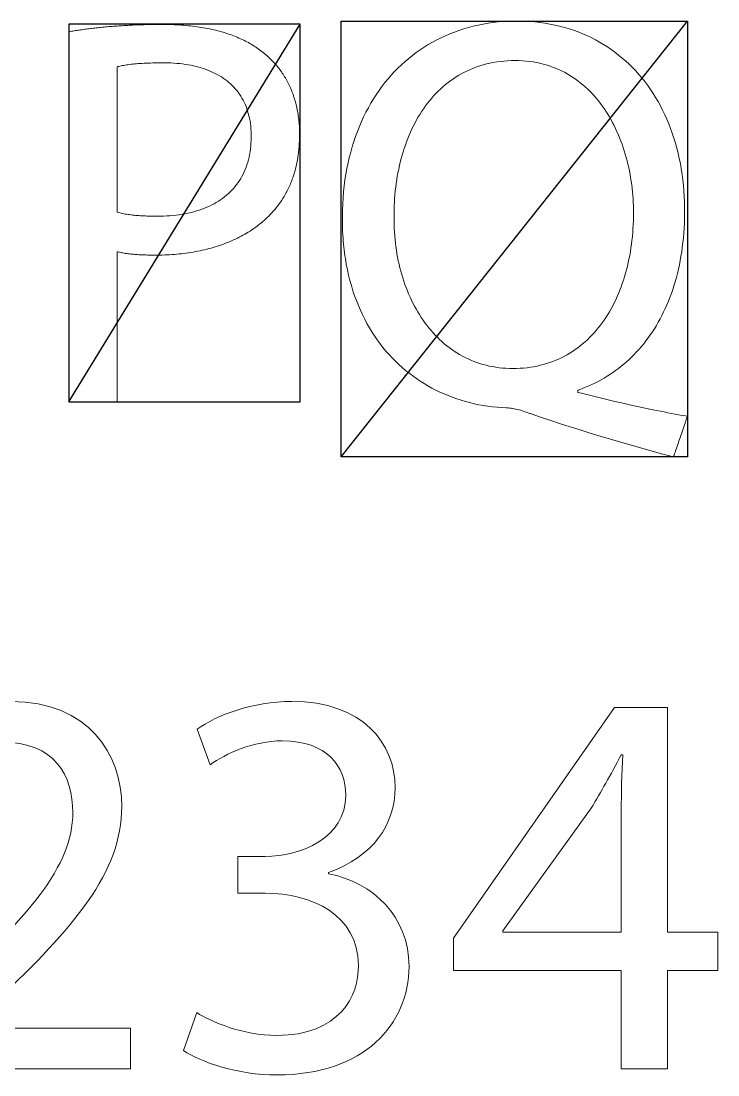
# Model space of a CAD drawing. Header units: millimetres. Extents: x 0 to 125, y 0 to 142.
# Drawn here: x 99.71 to 120.18, y 71.17 to 102.11 of the extents above; entities that cross this region are included whole.
import ezdxf

# ---------------------------------------------------------------- set-up
doc = ezdxf.new("R2010")
doc.units = ezdxf.units.MM
doc.header["$MEASUREMENT"] = 0
doc.layers.add('Layer 1', color=7, linetype='Continuous')

msp = doc.modelspace()

# ---------------------------------------------------------------- linework, layer by layer
for p, q in [((101.115, 90.928), (107.907, 102.022)), ((109.107, 89.313), (119.279, 102.109))]:
    msp.add_line(p, q)
for points in [[(101.115, 90.928), (107.907, 90.928), (107.907, 102.022), (101.115, 102.022)], [(119.279, 89.313), (109.107, 89.313), (109.107, 102.109), (119.279, 102.109)]]:
    msp.add_lwpolyline(points, close=True)
at = {"layer": 'Layer 1', "lineweight": 0}
for points in [[(101.115, 101.798), (101.151, 101.804), (101.188, 101.81), (101.225, 101.816), (101.263, 101.822), (101.301, 101.828), (101.339, 101.833), (101.378, 101.839), (101.417, 101.845), (101.456, 101.851), (101.496, 101.856), (101.537, 101.862), (101.577, 101.867), (101.618, 101.873), (101.66, 101.878), (101.702, 101.883), (101.744, 101.889), (101.787, 101.894), (101.83, 101.899), (101.874, 101.904), (101.918, 101.909), (101.962, 101.914), (102.007, 101.918), (102.052, 101.923), (102.098, 101.928), (102.144, 101.932), (102.191, 101.937), (102.238, 101.941), (102.285, 101.945), (102.333, 101.949), (102.381, 101.953), (102.43, 101.957), (102.479, 101.961), (102.528, 101.964), (102.578, 101.968), (102.629, 101.971), (102.679, 101.974), (102.731, 101.978), (102.782, 101.981), (102.834, 101.984), (102.887, 101.986), (102.94, 101.989), (102.993, 101.991), (103.047, 101.994), (103.101, 101.996), (103.156, 101.998), (103.211, 102), (103.267, 102.002), (103.323, 102.003), (103.379, 102.005), (103.436, 102.006), (103.493, 102.007), (103.551, 102.008), (103.609, 102.009), (103.668, 102.009), (103.727, 102.01), (103.787, 102.01), (103.817, 102.01), (103.832, 102.01), (103.839, 102.01), (103.849, 102.01), (103.922, 102.01), (103.995, 102.009), (104.067, 102.007), (104.139, 102.005), (104.21, 102.002), (104.28, 101.999), (104.349, 101.995), (104.418, 101.99), (104.486, 101.985), (104.553, 101.98), (104.62, 101.973), (104.686, 101.966), (104.751, 101.959), (104.816, 101.951), (104.879, 101.942), (104.943, 101.933), (105.005, 101.923), (105.067, 101.913), (105.128, 101.902), (105.188, 101.891), (105.248, 101.879), (105.307, 101.866), (105.365, 101.853), (105.423, 101.839), (105.48, 101.825), (105.536, 101.81), (105.591, 101.795), (105.646, 101.779), (105.7, 101.762), (105.754, 101.745), (105.806, 101.728), (105.858, 101.71), (105.91, 101.691), (105.96, 101.672), (106.01, 101.652), (106.059, 101.632), (106.108, 101.612), (106.156, 101.59), (106.203, 101.568), (106.249, 101.546), (106.295, 101.523), (106.34, 101.5), (106.385, 101.476), (106.428, 101.452), (106.471, 101.427), (106.513, 101.402), (106.555, 101.376), (106.596, 101.349), (106.636, 101.322), (106.676, 101.295), (106.714, 101.267), (106.753, 101.239), (106.79, 101.21), (106.827, 101.18), (106.863, 101.15), (106.898, 101.12), (106.915, 101.105), (106.924, 101.097), (106.932, 101.09), (106.963, 101.062), (106.995, 101.034), (107.025, 101.005), (107.055, 100.975), (107.085, 100.945), (107.114, 100.915), (107.143, 100.884), (107.171, 100.853), (107.199, 100.821), (107.226, 100.788), (107.253, 100.755), (107.279, 100.722), (107.305, 100.688), (107.33, 100.654), (107.355, 100.619), (107.379, 100.584), (107.403, 100.548), (107.426, 100.512), (107.449, 100.476), (107.471, 100.438), (107.493, 100.401), (107.514, 100.363), (107.534, 100.325), (107.554, 100.286), (107.574, 100.246), (107.593, 100.207), (107.611, 100.167), (107.629, 100.126), (107.646, 100.085), (107.663, 100.044), (107.679, 100.002), (107.695, 99.959), (107.71, 99.917), (107.724, 99.874), (107.738, 99.83), (107.751, 99.786), (107.764, 99.742), (107.776, 99.697), (107.787, 99.652), (107.798, 99.607), (107.809, 99.561), (107.818, 99.515), (107.827, 99.468), (107.836, 99.421), (107.844, 99.374), (107.851, 99.326), (107.857, 99.278), (107.863, 99.23), (107.869, 99.181), (107.873, 99.132), (107.877, 99.082), (107.881, 99.032), (107.884, 98.982), (107.886, 98.931), (107.887, 98.881), (107.888, 98.829), (107.888, 98.804), (107.888, 98.777), (107.887, 98.725), (107.886, 98.674), (107.885, 98.622), (107.883, 98.571), (107.88, 98.521), (107.877, 98.47), (107.873, 98.421), (107.869, 98.371), (107.864, 98.322), (107.859, 98.273), (107.853, 98.225), (107.847, 98.177), (107.84, 98.13), (107.833, 98.083), (107.825, 98.036), (107.816, 97.99), (107.807, 97.944), (107.797, 97.899), (107.787, 97.853), (107.777, 97.809), (107.766, 97.764), (107.754, 97.721), (107.742, 97.677), (107.729, 97.634), (107.716, 97.591), (107.702, 97.549), (107.688, 97.507), (107.673, 97.465), (107.658, 97.424), (107.642, 97.383), (107.626, 97.343), (107.609, 97.303), (107.592, 97.263), (107.574, 97.224), (107.556, 97.186), (107.537, 97.147), (107.518, 97.109), (107.498, 97.071), (107.477, 97.034), (107.456, 96.997), (107.435, 96.961), (107.413, 96.925), (107.391, 96.889), (107.368, 96.854), (107.345, 96.819), (107.321, 96.785), (107.296, 96.751), (107.272, 96.717), (107.246, 96.684), (107.221, 96.651), (107.194, 96.618), (107.167, 96.586), (107.14, 96.554), (107.112, 96.523), (107.084, 96.492), (107.055, 96.462), (107.041, 96.446), (107.039, 96.444), (107.036, 96.442), (107.031, 96.437), (107.021, 96.426), (106.981, 96.385), (106.94, 96.344), (106.898, 96.304), (106.855, 96.265), (106.811, 96.226), (106.766, 96.188), (106.721, 96.151), (106.675, 96.115), (106.628, 96.079), (106.58, 96.044), (106.531, 96.01), (106.482, 95.976), (106.432, 95.944), (106.381, 95.912), (106.329, 95.88), (106.277, 95.85), (106.224, 95.82), (106.17, 95.791), (106.116, 95.763), (106.061, 95.735), (106.005, 95.708), (105.949, 95.682), (105.892, 95.657), (105.834, 95.632), (105.776, 95.608), (105.717, 95.585), (105.657, 95.563), (105.597, 95.541), (105.536, 95.52), (105.475, 95.5), (105.413, 95.481), (105.35, 95.462), (105.287, 95.444), (105.224, 95.427), (105.16, 95.41), (105.095, 95.394), (105.03, 95.379), (104.965, 95.365), (104.898, 95.352), (104.832, 95.339), (104.765, 95.327), (104.697, 95.316), (104.629, 95.305), (104.561, 95.296), (104.492, 95.287), (104.423, 95.278), (104.353, 95.271), (104.283, 95.264), (104.213, 95.258), (104.142, 95.253), (104.071, 95.248), (103.999, 95.245), (103.927, 95.242), (103.855, 95.239), (103.783, 95.238), (103.71, 95.237), (103.691, 95.237), (103.682, 95.237), (103.678, 95.237), (103.677, 95.237), (103.677, 95.237), (103.677, 95.237), (103.676, 95.237), (103.665, 95.237), (103.642, 95.237), (103.598, 95.237), (103.51, 95.238), (103.466, 95.239), (103.423, 95.24), (103.38, 95.241), (103.337, 95.242), (103.295, 95.243), (103.252, 95.245), (103.211, 95.247), (103.169, 95.249), (103.128, 95.251), (103.087, 95.254), (103.047, 95.257), (103.007, 95.261), (102.967, 95.264), (102.928, 95.268), (102.889, 95.273), (102.85, 95.277), (102.812, 95.282), (102.775, 95.288), (102.737, 95.294), (102.701, 95.3), (102.664, 95.307), (102.628, 95.314), (102.593, 95.321), (102.558, 95.329), (102.541, 95.334), (102.536, 95.335), (102.535, 95.335), (102.535, 95.335), (102.535, 95.335), (102.535, 95.335), (102.535, 95.334), (102.535, 95.333), (102.535, 95.332), (102.535, 95.33), (102.535, 95.327), (102.535, 95.324), (102.535, 95.32), (102.535, 95.316), (102.535, 95.312), (102.535, 95.307), (102.535, 95.302), (102.535, 95.296), (102.535, 95.289), (102.535, 95.283), (102.535, 95.275), (102.535, 95.268), (102.535, 95.26), (102.535, 95.251), (102.535, 95.242), (102.535, 95.233), (102.535, 95.223), (102.535, 95.213), (102.535, 95.202), (102.535, 95.191), (102.535, 95.18), (102.535, 95.168), (102.535, 95.155), (102.535, 95.143), (102.535, 95.13), (102.535, 95.117), (102.535, 95.103), (102.535, 95.089), (102.535, 95.074), (102.535, 95.059), (102.535, 95.044), (102.535, 95.029), (102.535, 95.013), (102.535, 94.997), (102.535, 94.98), (102.535, 94.963), (102.535, 94.946), (102.535, 94.928), (102.535, 94.911), (102.535, 94.892), (102.535, 94.855), (102.535, 94.817), (102.535, 94.777), (102.535, 94.736), (102.535, 94.694), (102.535, 94.651), (102.535, 94.607), (102.535, 94.562), (102.535, 94.517), (102.535, 94.47), (102.535, 94.422), (102.535, 94.373), (102.535, 94.324), (102.535, 94.274), (102.535, 94.223), (102.535, 94.172), (102.535, 94.119), (102.535, 94.066), (102.535, 94.013), (102.535, 93.959), (102.535, 93.904), (102.535, 93.849), (102.535, 93.794), (102.535, 93.738), (102.535, 93.682), (102.535, 93.568), (102.535, 93.454), (102.535, 93.338), (102.535, 93.106), (102.535, 92.99), (102.535, 92.874), (102.535, 92.759), (102.535, 92.645), (102.535, 92.588), (102.535, 92.532), (102.535, 92.476), (102.535, 92.42), (102.535, 92.365), (102.535, 92.311), (102.535, 92.257), (102.535, 92.203), (102.535, 92.15), (102.535, 92.098), (102.535, 92.046), (102.535, 91.995), (102.535, 91.945), (102.535, 91.896), (102.535, 91.847), (102.535, 91.799), (102.535, 91.752), (102.535, 91.706), (102.535, 91.661), (102.535, 91.617), (102.535, 91.574), (102.535, 91.532), (102.535, 91.491), (102.535, 91.451), (102.535, 91.413), (102.535, 91.375), (102.535, 91.339), (102.535, 91.321), (102.535, 91.304), (102.535, 91.287), (102.535, 91.271), (102.535, 91.254), (102.535, 91.238), (102.535, 91.223), (102.535, 91.207), (102.535, 91.193), (102.535, 91.178), (102.535, 91.164), (102.535, 91.15), (102.535, 91.137), (102.535, 91.124), (102.535, 91.111), (102.535, 91.099), (102.535, 91.087), (102.535, 91.075), (102.535, 91.064), (102.535, 91.053), (102.535, 91.043), (102.535, 91.033), (102.535, 91.024), (102.535, 91.015), (102.535, 91.006), (102.535, 90.998), (102.535, 90.99), (102.535, 90.983), (102.535, 90.976), (102.535, 90.969), (102.535, 90.963), (102.535, 90.958), (102.535, 90.953), (102.535, 90.948), (102.535, 90.944), (102.535, 90.94), (102.535, 90.937), (102.535, 90.935), (102.535, 90.932), (102.535, 90.931), (102.535, 90.929), (102.535, 90.929), (102.535, 90.928), (102.534, 90.928), (102.533, 90.928), (102.531, 90.928), (102.528, 90.928), (102.525, 90.928), (102.521, 90.928), (102.517, 90.928), (102.512, 90.928), (102.506, 90.928), (102.5, 90.928), (102.494, 90.928), (102.487, 90.928), (102.479, 90.928), (102.471, 90.928), (102.462, 90.928), (102.453, 90.928), (102.444, 90.928), (102.434, 90.928), (102.423, 90.928), (102.413, 90.928), (102.401, 90.928), (102.39, 90.928), (102.377, 90.928), (102.365, 90.928), (102.352, 90.928), (102.339, 90.928), (102.325, 90.928), (102.311, 90.928), (102.297, 90.928), (102.268, 90.928), (102.237, 90.928), (102.205, 90.928), (102.173, 90.928), (102.139, 90.928), (102.105, 90.928), (102.07, 90.928), (102.034, 90.928), (101.998, 90.928), (101.961, 90.928), (101.924, 90.928), (101.775, 90.928), (101.701, 90.928), (101.664, 90.928), (101.628, 90.928), (101.592, 90.928), (101.556, 90.928), (101.522, 90.928), (101.488, 90.928), (101.455, 90.928), (101.423, 90.928), (101.392, 90.928), (101.362, 90.928), (101.348, 90.928), (101.334, 90.928), (101.32, 90.928), (101.306, 90.928), (101.293, 90.928), (101.281, 90.928), (101.268, 90.928), (101.256, 90.928), (101.245, 90.928), (101.234, 90.928), (101.223, 90.928), (101.213, 90.928), (101.203, 90.928), (101.193, 90.928), (101.184, 90.928), (101.176, 90.928), (101.168, 90.928), (101.161, 90.928), (101.154, 90.928), (101.147, 90.928), (101.141, 90.928), (101.136, 90.928), (101.131, 90.928), (101.127, 90.928), (101.124, 90.928), (101.121, 90.928), (101.118, 90.928), (101.117, 90.928), (101.115, 90.928), (101.115, 90.928), (101.115, 90.929), (101.115, 90.93), (101.115, 90.933), (101.115, 90.936), (101.115, 90.941), (101.115, 90.948), (101.115, 90.955), (101.115, 90.964), (101.115, 90.973), (101.115, 90.984), (101.115, 90.996), (101.115, 91.01), (101.115, 91.024), (101.115, 91.04), (101.115, 91.056), (101.115, 91.074), (101.115, 91.093), (101.115, 91.113), (101.115, 91.134), (101.115, 91.156), (101.115, 91.179), (101.115, 91.203), (101.115, 91.228), (101.115, 91.254), (101.115, 91.281), (101.115, 91.309), (101.115, 91.338), (101.115, 91.368), (101.115, 91.399), (101.115, 91.431), (101.115, 91.464), (101.115, 91.498), (101.115, 91.532), (101.115, 91.568), (101.115, 91.604), (101.115, 91.642), (101.115, 91.68), (101.115, 91.719), (101.115, 91.759), (101.115, 91.8), (101.115, 91.841), (101.115, 91.884), (101.115, 91.927), (101.115, 91.971), (101.115, 92.015), (101.115, 92.061), (101.115, 92.107), (101.115, 92.154), (101.115, 92.202), (101.115, 92.25), (101.115, 92.3), (101.115, 92.349), (101.115, 92.4), (101.115, 92.451), (101.115, 92.503), (101.115, 92.556), (101.115, 92.609), (101.115, 92.663), (101.115, 92.717), (101.115, 92.772), (101.115, 92.828), (101.115, 92.884), (101.115, 92.941), (101.115, 92.999), (101.115, 93.057), (101.115, 93.115), (101.115, 93.174), (101.115, 93.234), (101.115, 93.294), (101.115, 93.354), (101.115, 93.415), (101.115, 93.477), (101.115, 93.539), (101.115, 93.601), (101.115, 93.664), (101.115, 93.728), (101.115, 93.791), (101.115, 93.856), (101.115, 93.92), (101.115, 93.985), (101.115, 94.051), (101.115, 94.116), (101.115, 94.182), (101.115, 94.249), (101.115, 94.316), (101.115, 94.383), (101.115, 94.518), (101.115, 94.654), (101.115, 94.791), (101.115, 94.93), (101.115, 95.069), (101.115, 95.209), (101.115, 95.35), (101.115, 95.491), (101.115, 95.633), (101.115, 95.775), (101.115, 95.918), (101.115, 96.204), (101.115, 96.491), (101.115, 96.777), (101.115, 96.92), (101.115, 97.062), (101.115, 97.204), (101.115, 97.346), (101.115, 97.486), (101.115, 97.627), (101.115, 97.766), (101.115, 97.905), (101.115, 98.042), (101.115, 98.179), (101.115, 98.314), (101.115, 98.381), (101.115, 98.448), (101.115, 98.515), (101.115, 98.581), (101.115, 98.647), (101.115, 98.712), (101.115, 98.777), (101.115, 98.842), (101.115, 98.907), (101.115, 98.97), (101.115, 99.034), (101.115, 99.097), (101.115, 99.16), (101.115, 99.222), (101.115, 99.284), (101.115, 99.345), (101.115, 99.406), (101.115, 99.466), (101.115, 99.526), (101.115, 99.585), (101.115, 99.644), (101.115, 99.702), (101.115, 99.76), (101.115, 99.817), (101.115, 99.873), (101.115, 99.929), (101.115, 99.985), (101.115, 100.039), (101.115, 100.094), (101.115, 100.147), (101.115, 100.2), (101.115, 100.252), (101.115, 100.304), (101.115, 100.355), (101.115, 100.405), (101.115, 100.454), (101.115, 100.503), (101.115, 100.551), (101.115, 100.598), (101.115, 100.645), (101.115, 100.691), (101.115, 100.736), (101.115, 100.78), (101.115, 100.824), (101.115, 100.866), (101.115, 100.908), (101.115, 100.95), (101.115, 100.99), (101.115, 101.029), (101.115, 101.068), (101.115, 101.106), (101.115, 101.142), (101.115, 101.178), (101.115, 101.214), (101.115, 101.248), (101.115, 101.281), (101.115, 101.313), (101.115, 101.345), (101.115, 101.375), (101.115, 101.405), (101.115, 101.433), (101.115, 101.461), (101.115, 101.487), (101.115, 101.513), (101.115, 101.537), (101.115, 101.561), (101.115, 101.583), (101.115, 101.605), (101.115, 101.625), (101.115, 101.644), (101.115, 101.662), (101.115, 101.68), (101.115, 101.696), (101.115, 101.71), (101.115, 101.724), (101.115, 101.737), (101.115, 101.748), (101.115, 101.759), (101.115, 101.768), (101.115, 101.776), (101.115, 101.782), (101.115, 101.788), (101.115, 101.792), (101.115, 101.795), (101.115, 101.797), (101.115, 101.798)], [(118.871, 89.313), (118.558, 89.396), (118.246, 89.481), (117.937, 89.567), (117.629, 89.654), (117.323, 89.742), (117.02, 89.831), (116.719, 89.921), (116.422, 90.012), (116.128, 90.103), (115.837, 90.195), (115.551, 90.287), (115.269, 90.379), (114.992, 90.472), (114.855, 90.519), (114.72, 90.565), (114.686, 90.577), (114.669, 90.583), (114.661, 90.585), (114.659, 90.586), (114.647, 90.591), (114.623, 90.599), (114.574, 90.616), (114.478, 90.649), (114.383, 90.68), (114.288, 90.706), (114.241, 90.718), (114.194, 90.728), (114.148, 90.736), (114.102, 90.742), (114.056, 90.747), (114.011, 90.749), (114, 90.749), (113.994, 90.749), (113.991, 90.749), (113.991, 90.749), (113.986, 90.749), (113.978, 90.75), (113.96, 90.75), (113.823, 90.758), (113.687, 90.769), (113.551, 90.783), (113.417, 90.801), (113.283, 90.822), (113.15, 90.846), (113.018, 90.874), (112.888, 90.905), (112.759, 90.94), (112.63, 90.978), (112.504, 91.019), (112.378, 91.063), (112.254, 91.111), (112.132, 91.162), (112.011, 91.216), (111.892, 91.274), (111.774, 91.335), (111.658, 91.399), (111.544, 91.466), (111.432, 91.537), (111.322, 91.611), (111.214, 91.688), (111.107, 91.768), (111.003, 91.852), (110.901, 91.939), (110.801, 92.029), (110.704, 92.122), (110.609, 92.218), (110.516, 92.318), (110.426, 92.421), (110.338, 92.527), (110.253, 92.636), (110.171, 92.748), (110.091, 92.864), (110.014, 92.983), (109.94, 93.104), (109.868, 93.229), (109.8, 93.357), (109.735, 93.489), (109.673, 93.623), (109.614, 93.76), (109.558, 93.901), (109.505, 94.045), (109.456, 94.191), (109.41, 94.341), (109.367, 94.494), (109.328, 94.65), (109.293, 94.809), (109.261, 94.971), (109.233, 95.136), (109.22, 95.22), (109.208, 95.304), (109.198, 95.389), (109.188, 95.475), (109.179, 95.562), (109.171, 95.65), (109.164, 95.738), (109.158, 95.827), (109.153, 95.917), (109.149, 96.007), (109.146, 96.098), (109.145, 96.19), (109.144, 96.376), (109.147, 96.56), (109.154, 96.742), (109.166, 96.921), (109.181, 97.098), (109.199, 97.272), (109.222, 97.444), (109.248, 97.613), (109.278, 97.779), (109.312, 97.943), (109.349, 98.105), (109.39, 98.264), (109.434, 98.42), (109.481, 98.573), (109.533, 98.723), (109.587, 98.871), (109.645, 99.016), (109.706, 99.158), (109.77, 99.297), (109.838, 99.433), (109.908, 99.566), (109.982, 99.697), (110.059, 99.824), (110.139, 99.948), (110.221, 100.069), (110.307, 100.187), (110.396, 100.301), (110.487, 100.413), (110.581, 100.521), (110.678, 100.626), (110.778, 100.728), (110.881, 100.826), (110.986, 100.921), (111.093, 101.013), (111.203, 101.101), (111.316, 101.186), (111.431, 101.267), (111.549, 101.345), (111.669, 101.419), (111.791, 101.49), (111.915, 101.557), (112.042, 101.62), (112.171, 101.679), (112.302, 101.735), (112.435, 101.787), (112.57, 101.836), (112.708, 101.88), (112.847, 101.921), (112.988, 101.958), (113.131, 101.99), (113.276, 102.019), (113.423, 102.044), (113.571, 102.065), (113.721, 102.082), (113.873, 102.094), (114.027, 102.103), (114.182, 102.107), (114.338, 102.108), (114.494, 102.104), (114.647, 102.095), (114.799, 102.083), (114.949, 102.066), (115.096, 102.046), (115.242, 102.021), (115.385, 101.992), (115.526, 101.959), (115.665, 101.923), (115.802, 101.882), (115.937, 101.838), (116.069, 101.79), (116.199, 101.738), (116.327, 101.683), (116.452, 101.623), (116.575, 101.561), (116.695, 101.494), (116.813, 101.424), (116.929, 101.351), (117.042, 101.274), (117.152, 101.194), (117.26, 101.111), (117.366, 101.024), (117.469, 100.934), (117.569, 100.841), (117.666, 100.745), (117.761, 100.646), (117.853, 100.543), (117.942, 100.438), (118.028, 100.33), (118.112, 100.218), (118.193, 100.104), (118.27, 99.987), (118.345, 99.867), (118.417, 99.745), (118.486, 99.619), (118.552, 99.492), (118.615, 99.361), (118.675, 99.228), (118.732, 99.092), (118.786, 98.954), (118.836, 98.814), (118.884, 98.671), (118.928, 98.526), (118.969, 98.379), (119.006, 98.229), (119.041, 98.077), (119.072, 97.923), (119.099, 97.767), (119.124, 97.609), (119.145, 97.448), (119.162, 97.286), (119.176, 97.122), (119.187, 96.956), (119.193, 96.788), (119.197, 96.619), (119.197, 96.576), (119.197, 96.555), (119.197, 96.544), (119.197, 96.534), (119.197, 96.46), (119.194, 96.313), (119.189, 96.168), (119.182, 96.025), (119.172, 95.884), (119.161, 95.745), (119.146, 95.607), (119.13, 95.472), (119.111, 95.338), (119.09, 95.206), (119.067, 95.077), (119.042, 94.949), (119.015, 94.823), (118.985, 94.699), (118.954, 94.577), (118.92, 94.457), (118.885, 94.339), (118.847, 94.223), (118.808, 94.109), (118.766, 93.996), (118.723, 93.886), (118.677, 93.778), (118.63, 93.672), (118.581, 93.568), (118.53, 93.465), (118.478, 93.365), (118.423, 93.267), (118.367, 93.171), (118.309, 93.077), (118.25, 92.984), (118.189, 92.894), (118.126, 92.806), (118.061, 92.72), (117.995, 92.636), (117.928, 92.554), (117.858, 92.474), (117.788, 92.397), (117.716, 92.321), (117.642, 92.247), (117.567, 92.176), (117.49, 92.106), (117.412, 92.039), (117.333, 91.974), (117.253, 91.91), (117.171, 91.849), (117.088, 91.79), (117.003, 91.733), (116.918, 91.679), (116.831, 91.626), (116.743, 91.576), (116.654, 91.527), (116.563, 91.481), (116.472, 91.437), (116.379, 91.395), (116.286, 91.355), (116.191, 91.318), (116.096, 91.283), (116.072, 91.274), (116.066, 91.272), (116.064, 91.271), (116.064, 91.271), (116.064, 91.271), (116.064, 91.271), (116.064, 91.271), (116.064, 91.271), (116.064, 91.269), (116.064, 91.265), (116.064, 91.255), (116.064, 91.242), (116.064, 91.228), (116.064, 91.216), (116.064, 91.212), (116.064, 91.208), (116.064, 91.206), (116.064, 91.206), (116.064, 91.206), (116.064, 91.206), (116.064, 91.206), (116.065, 91.206), (116.08, 91.202), (116.109, 91.195), (116.166, 91.18), (116.399, 91.122), (116.634, 91.065), (117.107, 90.953), (117.342, 90.899), (117.577, 90.846), (117.81, 90.795), (118.04, 90.746), (118.266, 90.699), (118.378, 90.676), (118.489, 90.653), (118.598, 90.632), (118.706, 90.61), (118.813, 90.59), (118.918, 90.57), (119.022, 90.55), (119.124, 90.532), (119.224, 90.514), (119.273, 90.505), (119.279, 90.504), (119.279, 90.504), (119.279, 90.504), (119.278, 90.503), (119.277, 90.5), (119.276, 90.495), (119.273, 90.488), (119.27, 90.479), (119.266, 90.469), (119.262, 90.456), (119.257, 90.442), (119.252, 90.426), (119.246, 90.409), (119.24, 90.39), (119.233, 90.37), (119.225, 90.348), (119.209, 90.302), (119.192, 90.252), (119.174, 90.197), (119.154, 90.14), (119.134, 90.081), (119.113, 90.02), (119.027, 89.77), (119.007, 89.71), (118.987, 89.651), (118.967, 89.595), (118.949, 89.543), (118.933, 89.494), (118.925, 89.471), (118.918, 89.449), (118.911, 89.429), (118.904, 89.41), (118.898, 89.393), (118.893, 89.377), (118.888, 89.362), (118.883, 89.35), (118.88, 89.339), (118.876, 89.33), (118.874, 89.322), (118.872, 89.317), (118.871, 89.314), (118.871, 89.313)], [(102.535, 96.494), (102.572, 96.484), (102.609, 96.476), (102.647, 96.467), (102.686, 96.459), (102.726, 96.451), (102.766, 96.444), (102.807, 96.438), (102.849, 96.431), (102.892, 96.425), (102.936, 96.42), (102.98, 96.414), (103.025, 96.41), (103.07, 96.405), (103.117, 96.401), (103.164, 96.398), (103.212, 96.394), (103.26, 96.391), (103.31, 96.389), (103.36, 96.386), (103.411, 96.384), (103.463, 96.383), (103.515, 96.382), (103.568, 96.381), (103.622, 96.38), (103.677, 96.38), (103.704, 96.38), (103.708, 96.38), (103.71, 96.38), (103.71, 96.38), (103.712, 96.38), (103.715, 96.38), (103.74, 96.38), (103.79, 96.38), (103.888, 96.383), (103.985, 96.387), (104.08, 96.393), (104.174, 96.401), (104.266, 96.411), (104.356, 96.423), (104.445, 96.437), (104.532, 96.453), (104.618, 96.47), (104.701, 96.489), (104.784, 96.51), (104.864, 96.533), (104.942, 96.558), (105.019, 96.585), (105.094, 96.613), (105.167, 96.643), (105.239, 96.675), (105.308, 96.709), (105.376, 96.744), (105.442, 96.782), (105.506, 96.821), (105.568, 96.862), (105.628, 96.904), (105.686, 96.949), (105.743, 96.995), (105.797, 97.043), (105.849, 97.092), (105.9, 97.143), (105.948, 97.196), (105.994, 97.251), (106.039, 97.308), (106.081, 97.366), (106.121, 97.425), (106.159, 97.487), (106.195, 97.55), (106.229, 97.615), (106.26, 97.681), (106.29, 97.75), (106.317, 97.819), (106.342, 97.891), (106.365, 97.964), (106.385, 98.039), (106.404, 98.115), (106.42, 98.193), (106.434, 98.272), (106.445, 98.354), (106.454, 98.436), (106.461, 98.521), (106.466, 98.607), (106.468, 98.694), (106.468, 98.738), (106.468, 98.78), (106.465, 98.864), (106.46, 98.945), (106.453, 99.025), (106.444, 99.103), (106.432, 99.179), (106.418, 99.254), (106.402, 99.327), (106.383, 99.398), (106.363, 99.468), (106.34, 99.536), (106.315, 99.602), (106.289, 99.666), (106.26, 99.729), (106.229, 99.79), (106.196, 99.85), (106.16, 99.907), (106.123, 99.963), (106.084, 100.018), (106.043, 100.071), (106.001, 100.122), (105.956, 100.171), (105.909, 100.219), (105.861, 100.265), (105.81, 100.309), (105.758, 100.352), (105.704, 100.393), (105.648, 100.432), (105.591, 100.47), (105.532, 100.506), (105.471, 100.54), (105.408, 100.573), (105.344, 100.604), (105.278, 100.633), (105.21, 100.661), (105.141, 100.687), (105.071, 100.712), (104.998, 100.735), (104.925, 100.756), (104.849, 100.775), (104.773, 100.793), (104.694, 100.81), (104.615, 100.824), (104.534, 100.837), (104.451, 100.849), (104.367, 100.859), (104.282, 100.867), (104.195, 100.874), (104.107, 100.879), (104.018, 100.882), (103.928, 100.884), (103.882, 100.884), (103.876, 100.884), (103.874, 100.884), (103.872, 100.884), (103.868, 100.884), (103.859, 100.884), (103.787, 100.884), (103.716, 100.883), (103.648, 100.882), (103.58, 100.88), (103.514, 100.878), (103.449, 100.876), (103.386, 100.873), (103.325, 100.87), (103.265, 100.867), (103.207, 100.863), (103.15, 100.859), (103.095, 100.854), (103.042, 100.849), (102.991, 100.844), (102.941, 100.839), (102.893, 100.833), (102.847, 100.828), (102.802, 100.822), (102.76, 100.815), (102.719, 100.809), (102.681, 100.802), (102.644, 100.795), (102.61, 100.788), (102.577, 100.78), (102.546, 100.773), (102.539, 100.771), (102.536, 100.77), (102.535, 100.77), (102.535, 100.77), (102.535, 100.767), (102.535, 100.763), (102.535, 100.756), (102.535, 100.747), (102.535, 100.735), (102.535, 100.722), (102.535, 100.706), (102.535, 100.688), (102.535, 100.668), (102.535, 100.646), (102.535, 100.623), (102.535, 100.597), (102.535, 100.569), (102.535, 100.54), (102.535, 100.509), (102.535, 100.476), (102.535, 100.441), (102.535, 100.405), (102.535, 100.368), (102.535, 100.328), (102.535, 100.288), (102.535, 100.245), (102.535, 100.202), (102.535, 100.157), (102.535, 100.111), (102.535, 100.064), (102.535, 100.015), (102.535, 99.966), (102.535, 99.915), (102.535, 99.863), (102.535, 99.81), (102.535, 99.756), (102.535, 99.702), (102.535, 99.646), (102.535, 99.533), (102.535, 99.417), (102.535, 99.298), (102.535, 99.178), (102.535, 99.055), (102.535, 98.932), (102.535, 98.682), (102.535, 98.432), (102.535, 98.307), (102.535, 98.184), (102.535, 98.062), (102.535, 97.941), (102.535, 97.823), (102.535, 97.708), (102.535, 97.595), (102.535, 97.54), (102.535, 97.486), (102.535, 97.432), (102.535, 97.38), (102.535, 97.328), (102.535, 97.278), (102.535, 97.229), (102.535, 97.181), (102.535, 97.134), (102.535, 97.088), (102.535, 97.044), (102.535, 97.001), (102.535, 96.96), (102.535, 96.919), (102.535, 96.881), (102.535, 96.844), (102.535, 96.808), (102.535, 96.774), (102.535, 96.742), (102.535, 96.712), (102.535, 96.683), (102.535, 96.656), (102.535, 96.631), (102.535, 96.608), (102.535, 96.587), (102.535, 96.568), (102.535, 96.551), (102.535, 96.536), (102.535, 96.523), (102.535, 96.513), (102.535, 96.505), (102.535, 96.499), (102.535, 96.495), (102.535, 96.494)], [(117.696, 96.477), (117.695, 96.581), (117.692, 96.684), (117.688, 96.787), (117.682, 96.891), (117.675, 96.994), (117.665, 97.097), (117.655, 97.2), (117.642, 97.302), (117.628, 97.404), (117.612, 97.506), (117.594, 97.607), (117.575, 97.708), (117.554, 97.809), (117.531, 97.908), (117.507, 98.007), (117.481, 98.106), (117.453, 98.203), (117.423, 98.3), (117.392, 98.396), (117.359, 98.491), (117.325, 98.585), (117.289, 98.678), (117.251, 98.77), (117.211, 98.861), (117.17, 98.95), (117.127, 99.039), (117.082, 99.126), (117.036, 99.211), (116.987, 99.296), (116.938, 99.378), (116.886, 99.46), (116.833, 99.54), (116.778, 99.618), (116.721, 99.694), (116.663, 99.769), (116.603, 99.842), (116.541, 99.913), (116.477, 99.983), (116.412, 100.05), (116.345, 100.115), (116.276, 100.179), (116.206, 100.24), (116.134, 100.299), (116.06, 100.356), (115.984, 100.411), (115.907, 100.463), (115.828, 100.513), (115.747, 100.56), (115.665, 100.605), (115.58, 100.648), (115.495, 100.688), (115.407, 100.725), (115.317, 100.76), (115.226, 100.792), (115.133, 100.821), (115.039, 100.848), (114.943, 100.871), (114.844, 100.891), (114.745, 100.909), (114.643, 100.923), (114.54, 100.935), (114.435, 100.943), (114.328, 100.948), (114.219, 100.949), (114.108, 100.948), (113.998, 100.943), (113.89, 100.935), (113.784, 100.924), (113.68, 100.91), (113.577, 100.892), (113.476, 100.872), (113.377, 100.849), (113.28, 100.823), (113.184, 100.795), (113.091, 100.763), (112.999, 100.729), (112.909, 100.692), (112.82, 100.652), (112.734, 100.61), (112.649, 100.565), (112.566, 100.518), (112.485, 100.468), (112.406, 100.416), (112.328, 100.362), (112.252, 100.305), (112.178, 100.246), (112.106, 100.185), (112.035, 100.121), (111.966, 100.056), (111.899, 99.988), (111.834, 99.919), (111.771, 99.847), (111.709, 99.773), (111.649, 99.698), (111.591, 99.621), (111.535, 99.542), (111.48, 99.461), (111.427, 99.378), (111.376, 99.294), (111.327, 99.208), (111.279, 99.121), (111.234, 99.032), (111.19, 98.942), (111.148, 98.85), (111.107, 98.757), (111.068, 98.663), (111.031, 98.567), (110.996, 98.47), (110.963, 98.372), (110.931, 98.273), (110.901, 98.173), (110.873, 98.071), (110.847, 97.969), (110.822, 97.866), (110.799, 97.761), (110.778, 97.656), (110.759, 97.551), (110.741, 97.444), (110.725, 97.337), (110.711, 97.229), (110.699, 97.12), (110.688, 97.011), (110.68, 96.901), (110.672, 96.791), (110.667, 96.681), (110.664, 96.57), (110.662, 96.459), (110.662, 96.347), (110.662, 96.238), (110.664, 96.129), (110.668, 96.02), (110.674, 95.912), (110.681, 95.805), (110.691, 95.698), (110.703, 95.592), (110.716, 95.486), (110.731, 95.381), (110.748, 95.277), (110.767, 95.173), (110.788, 95.071), (110.81, 94.969), (110.834, 94.868), (110.86, 94.768), (110.888, 94.669), (110.918, 94.571), (110.949, 94.474), (110.982, 94.378), (111.017, 94.283), (111.054, 94.19), (111.092, 94.097), (111.132, 94.006), (111.174, 93.917), (111.218, 93.828), (111.263, 93.742), (111.31, 93.656), (111.358, 93.572), (111.409, 93.49), (111.461, 93.409), (111.514, 93.33), (111.569, 93.252), (111.626, 93.176), (111.685, 93.102), (111.745, 93.03), (111.807, 92.959), (111.87, 92.891), (111.935, 92.824), (112.001, 92.76), (112.069, 92.697), (112.139, 92.636), (112.21, 92.578), (112.283, 92.521), (112.357, 92.467), (112.433, 92.415), (112.51, 92.366), (112.589, 92.318), (112.67, 92.273), (112.752, 92.231), (112.835, 92.19), (112.92, 92.153), (113.006, 92.117), (113.094, 92.085), (113.183, 92.055), (113.274, 92.027), (113.366, 92.003), (113.46, 91.981), (113.555, 91.962), (113.651, 91.945), (113.749, 91.932), (113.848, 91.921), (113.949, 91.914), (114.051, 91.909), (114.154, 91.908), (114.26, 91.909), (114.364, 91.914), (114.467, 91.921), (114.568, 91.931), (114.667, 91.945), (114.766, 91.961), (114.862, 91.979), (114.958, 92.001), (115.051, 92.025), (115.144, 92.052), (115.234, 92.082), (115.323, 92.114), (115.411, 92.149), (115.497, 92.186), (115.582, 92.226), (115.665, 92.268), (115.746, 92.313), (115.826, 92.36), (115.904, 92.41), (115.981, 92.461), (116.056, 92.515), (116.129, 92.572), (116.201, 92.63), (116.272, 92.691), (116.34, 92.754), (116.407, 92.819), (116.473, 92.886), (116.537, 92.955), (116.599, 93.026), (116.659, 93.098), (116.718, 93.173), (116.776, 93.25), (116.831, 93.329), (116.885, 93.409), (116.937, 93.491), (116.988, 93.575), (117.037, 93.661), (117.084, 93.748), (117.129, 93.837), (117.173, 93.927), (117.215, 94.019), (117.256, 94.112), (117.294, 94.207), (117.331, 94.304), (117.366, 94.402), (117.4, 94.501), (117.431, 94.601), (117.461, 94.703), (117.489, 94.806), (117.516, 94.91), (117.54, 95.016), (117.563, 95.122), (117.584, 95.23), (117.603, 95.339), (117.621, 95.449), (117.636, 95.559), (117.65, 95.671), (117.662, 95.784), (117.672, 95.897), (117.681, 96.012), (117.687, 96.127), (117.692, 96.243), (117.695, 96.36), (117.696, 96.477)]]:
    msp.add_lwpolyline(points, close=True, dxfattribs=at)
msp.add_lwpolyline([(117.336, 71.346), (117.336, 74.234), (112.407, 74.234), (112.407, 75.181), (117.14, 81.954), (118.69, 81.954), (118.69, 75.36), (120.176, 75.36), (120.176, 74.234), (118.69, 74.234), (118.69, 71.346), (117.336, 71.346)], dxfattribs=at)
for points, knots in [([(96.154, 71.346), (96.154, 71.346), (96.154, 72.227), (96.154, 72.227), (96.154, 72.227), (97.28, 73.32), (97.28, 73.32), (99.989, 75.899), (101.213, 77.27), (101.229, 78.869), (101.229, 79.946), (100.707, 80.942), (99.124, 80.942), (98.161, 80.942), (97.361, 80.452), (96.872, 80.044), (96.872, 80.044), (96.415, 81.056), (96.415, 81.056), (97.149, 81.676), (98.194, 82.133), (99.418, 82.133), (101.703, 82.133), (102.665, 80.567), (102.665, 79.049), (102.665, 77.09), (101.246, 75.507), (99.01, 73.353), (99.01, 73.353), (98.161, 72.57), (98.161, 72.57), (98.161, 72.57), (98.161, 72.537), (98.161, 72.537), (98.161, 72.537), (102.927, 72.537), (102.927, 72.537), (102.927, 72.537), (102.927, 71.346), (102.927, 71.346), (102.927, 71.346), (96.154, 71.346), (96.154, 71.346)], [0, 0, 0, 0, 1, 1, 1, 2, 2, 2, 3, 3, 3, 4, 4, 4, 5, 5, 5, 6, 6, 6, 7, 7, 7, 8, 8, 8, 9, 9, 9, 10, 10, 10, 11, 11, 11, 12, 12, 12, 13, 13, 13, 14, 14, 14, 14]), ([(104.868, 72.994), (105.276, 72.733), (106.222, 72.325), (107.218, 72.325), (109.062, 72.325), (109.633, 73.5), (109.617, 74.381), (109.601, 75.866), (108.262, 76.503), (106.875, 76.503), (106.875, 76.503), (106.076, 76.503), (106.076, 76.503), (106.076, 76.503), (106.076, 77.58), (106.076, 77.58), (106.076, 77.58), (106.875, 77.58), (106.875, 77.58), (107.92, 77.58), (109.242, 78.119), (109.242, 79.375), (109.242, 80.224), (108.703, 80.975), (107.381, 80.975), (106.532, 80.975), (105.717, 80.599), (105.26, 80.273), (105.26, 80.273), (104.884, 81.317), (104.884, 81.317), (105.439, 81.725), (106.516, 82.133), (107.659, 82.133), (109.748, 82.133), (110.694, 80.893), (110.694, 79.604), (110.694, 78.51), (110.041, 77.58), (108.736, 77.107), (108.736, 77.107), (108.736, 77.074), (108.736, 77.074), (110.041, 76.813), (111.102, 75.834), (111.102, 74.348), (111.102, 72.651), (109.78, 71.166), (107.234, 71.166), (106.043, 71.166), (104.998, 71.541), (104.476, 71.884), (104.476, 71.884), (104.868, 72.994), (104.868, 72.994)], [0, 0, 0, 0, 1, 1, 1, 2, 2, 2, 3, 3, 3, 4, 4, 4, 5, 5, 5, 6, 6, 6, 7, 7, 7, 8, 8, 8, 9, 9, 9, 10, 10, 10, 11, 11, 11, 12, 12, 12, 13, 13, 13, 14, 14, 14, 15, 15, 15, 16, 16, 16, 17, 17, 17, 18, 18, 18, 18]), ([(117.336, 75.36), (117.336, 75.36), (117.336, 78.902), (117.336, 78.902), (117.336, 79.457), (117.352, 80.012), (117.385, 80.567), (117.385, 80.567), (117.336, 80.567), (117.336, 80.567), (117.009, 79.946), (116.748, 79.489), (116.454, 79), (116.454, 79), (113.859, 75.393), (113.859, 75.393), (113.859, 75.393), (113.859, 75.36), (113.859, 75.36), (113.859, 75.36), (117.336, 75.36), (117.336, 75.36)], [0, 0, 0, 0, 1, 1, 1, 2, 2, 2, 3, 3, 3, 4, 4, 4, 5, 5, 5, 6, 6, 6, 7, 7, 7, 7])]:
    msp.add_open_spline(points, degree=3, knots=knots, dxfattribs=at)

doc.saveas('drawing.dxf')
